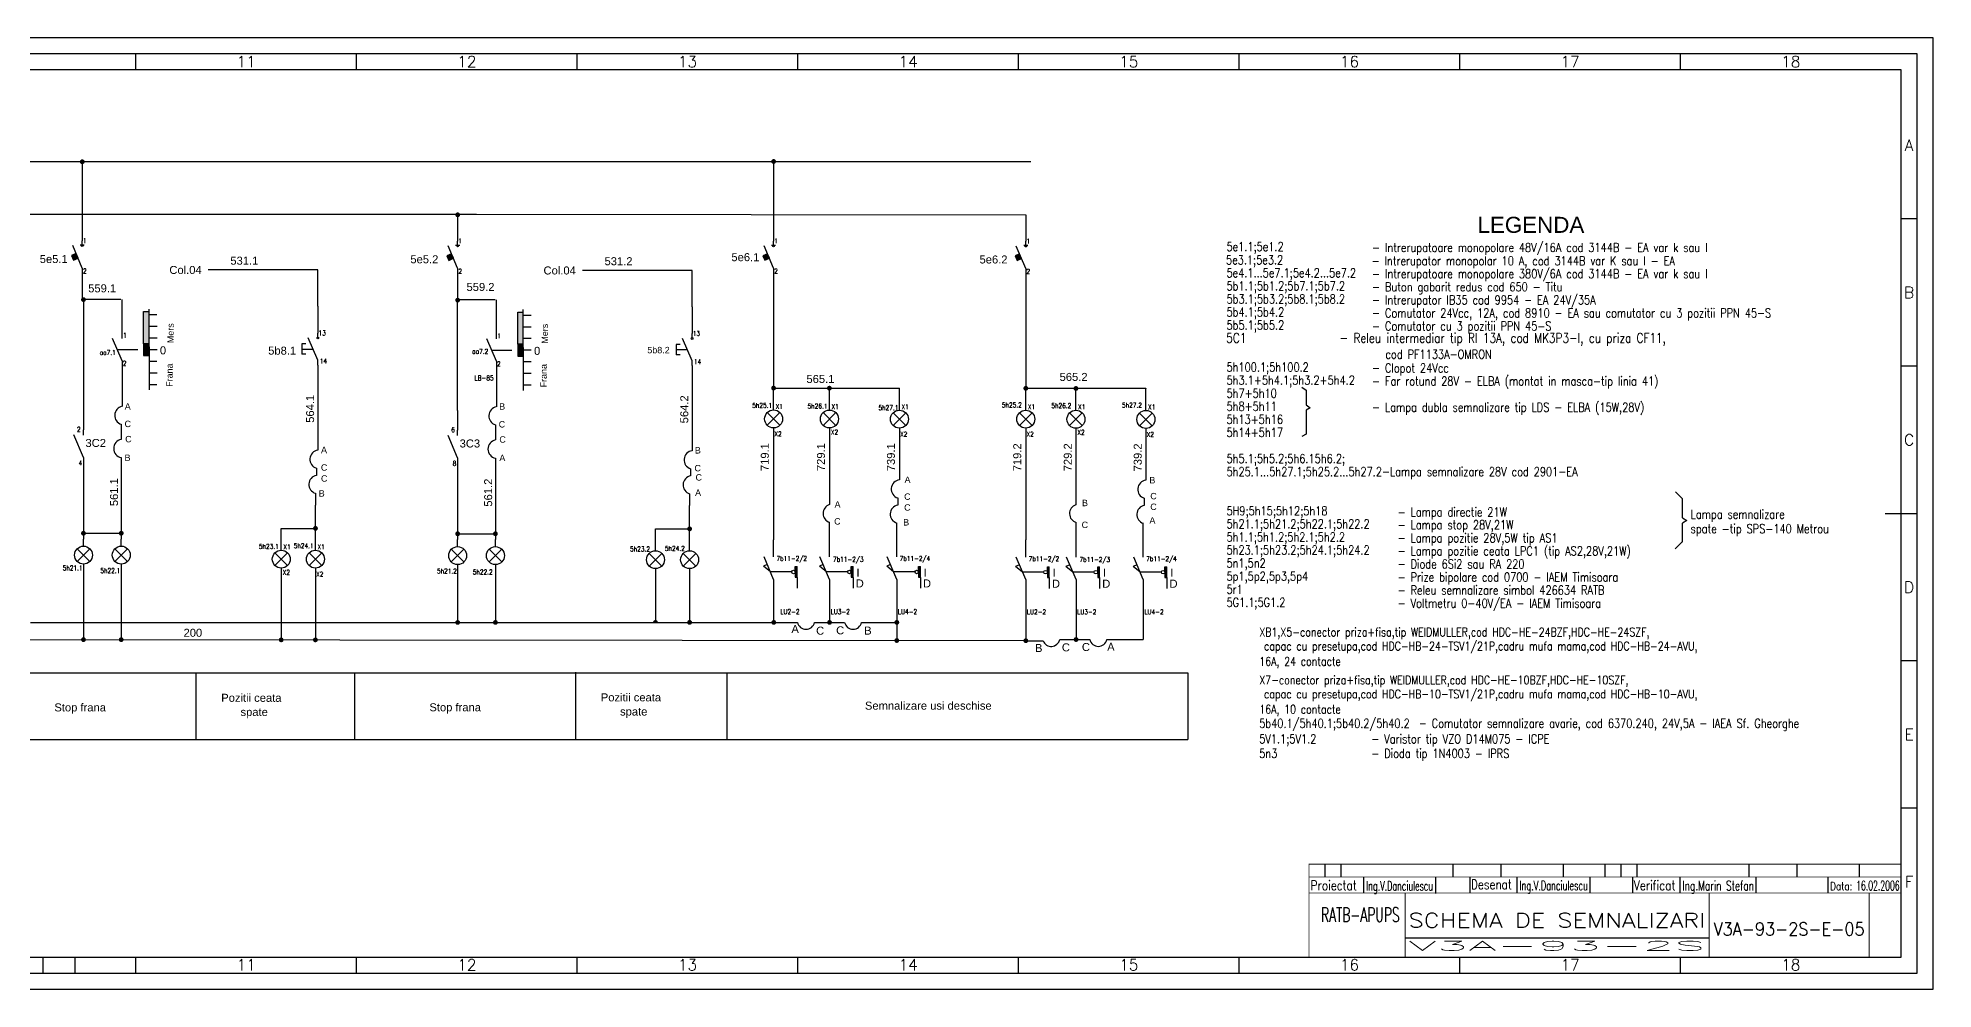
# Model space of a CAD drawing. Header units: millimetres. Extents: x 2747 to 4008, y 1465 to 1762.
# Drawn here: x 3416 to 4008, y 1465 to 1762 of the extents above; entities that cross this region are included whole.
import ezdxf
from ezdxf.enums import TextEntityAlignment as Align

# ---------------------------------------------------------------- set-up
doc = ezdxf.new("R2010")
doc.units = ezdxf.units.MM
doc.linetypes.add('DASHED2', pattern=[9.525, 6.35, -3.175])
doc.layers.add('INDICATOR', color=7, linetype='Continuous')
doc.styles.add('ISO', font='SIMPLEX.shx')
doc.styles.add('ROMANS', font='ROMANS.shx', dxfattribs={"width": 0.8})
doc.styles.get("Standard").update_dxf_attribs({"font": 'arial.ttf'})

# ---------------------------------------------------------------- blocks, each defined once
blk = doc.blocks.new('6a4')
at = {"color": 70}
for p, q in [((-561.56, 287), (-561.56, 292)), ((-492.62, 287), (-492.62, 292)), ((-423.67, 287), (-423.67, 292)), ((-354.73, 287), (-354.73, 292)), ((-285.78, 287), (-285.78, 292)), ((-216.84, 287), (-216.84, 292)), ((-147.9, 287), (-147.9, 292)), ((-78.95, 287), (-78.95, 292)), ((-5, 240.5), (-10, 240.5)), ((-5, 194.5), (-10, 194.5)), ((-15, 148.5), (-5, 148.5)), ((-5, 102.5), (-10, 102.5)), ((-5, 56.5), (-10, 56.5)), ((-590.5, 5), (-590.5, 10)), ((-580.5, 5), (-580.5, 10)), ((-561.56, 5), (-561.56, 10)), ((-492.62, 5), (-492.62, 10)), ((-423.67, 5), (-423.67, 10)), ((-354.73, 5), (-354.73, 10)), ((-285.78, 5), (-285.78, 10)), ((-216.84, 5), (-216.84, 10)), ((-147.9, 5), (-147.9, 10)), ((-78.95, 5), (-78.95, 10))]:
    blk.add_line(p, q, dxfattribs=at)
at = {"color": 240}
for points in [[(0, 0), (0, 297), (-1261, 297), (-1261, 0)], [(-5, 5), (-5, 292), (-1256, 292), (-1256, 5)]]:
    blk.add_lwpolyline(points, close=True, dxfattribs=at)
at = {"color": 70}
blk.add_lwpolyline([(-1251, 287), (-1251, 10), (-10, 10), (-10, 287)], close=True, dxfattribs=at)
at = {"color": 50, "style": 'ISO'}
for s, p in [('11', (-527.09, 289.59)), ('12', (-458.14, 289.59)), ('13', (-389.2, 289.59)), ('14', (-320.26, 289.59)), ('15', (-251.31, 289.59)), ('16', (-182.37, 289.59)), ('17', (-113.42, 289.59)), ('18', (-44.48, 289.59)), ('A', (-7.5, 263.5)), ('B', (-7.5, 217.5)), ('C', (-7.5, 171.5)), ('D', (-7.5, 125.5)), ('E', (-7.5, 79.5)), ('F', (-7.5, 33.5)), ('11', (-527.09, 7.59)), ('12', (-458.14, 7.59)), ('13', (-389.2, 7.59)), ('14', (-320.26, 7.59)), ('15', (-251.31, 7.59)), ('16', (-182.37, 7.59)), ('17', (-113.42, 7.59)), ('18', (-44.48, 7.59))]:
    blk.add_text(s, height=3.5, dxfattribs=at).set_placement(p, align=Align.MIDDLE)
blk = doc.blocks.new('indic-el')
at = {"layer": 'INDICATOR', "color": 1}
for p, q in [((-180, 25), (-180, 29)), ((-175, 25), (-175, 29)), ((-167.9, 20), (-167.9, 25)), ((-145.42, 19.8), (-145.42, 24.8)), ((-140, 25), (-140, 29)), ((-134.65, 20.08), (-134.65, 25.08)), ((-125, 25), (-125, 29)), ((-119.93, 20), (-119.93, 25)), ((-105.5, 25), (-105.5, 29)), ((-97.19, 20), (-97.19, 25)), ((-87.5, 25), (-87.5, 29)), ((-83.77, 20), (-83.77, 25)), ((-82.5, 25), (-82.5, 29)), ((-69.03, 20), (-69.03, 25)), ((-47.5, 25), (-47.5, 29)), ((-45.33, 20), (-45.33, 25)), ((-32.5, 25), (-32.5, 29)), ((-22.83, 20), (-22.83, 25)), ((-13, 25), (-13, 29)), ((-155, 6), (-60, 6))]:
    blk.add_line(p, q, dxfattribs=at)
at = {"layer": 'INDICATOR'}
blk.add_line((-92.5, 25), (-92.5, 29), dxfattribs=at)
at = {"layer": 'INDICATOR', "const_width": 0.3, "flags": 128}
for points in [[(0, 29), (-185, 29), (-185, 0)], [(0, 25), (-185, 25)], [(0, 20), (-185, 20)], [(-155, 0), (-155, 20)], [(-60, 0), (-60, 20)], [(-10, 0), (-10, 20)]]:
    blk.add_lwpolyline(points, dxfattribs=at)
at = {"layer": 'INDICATOR', "color": 1, "style": 'ROMANS', "width": 0.8}
for s, height, p in [('Proiectat', 3, (-184.48, 20.88)), ('Desenat', 3, (-134.37, 21.17)), ('Verificat', 3, (-83.49, 20.88)), ('Data:', 2.5, (-22.15, 20.88))]:
    blk.add_text(s, height=height, dxfattribs=at).set_placement(p)
at = {"layer": 'INDICATOR', "style": 'ROMANS', "width": 0.570908}
blk.add_text('RATB-APUPS', height=4.5, dxfattribs=at).set_placement((-181.28, 10.96), (-156.69, 10.96), align=Align.FIT)
at = {"layer": 'INDICATOR', "color": 1, "style": 'ROMANS'}
for tag, height, width, p, p2 in [('PROIECTAT', 3, 0.908325, (-167.12, 20.74), (-146.23, 20.74)), ('DESENAT', 3, 1.116423, (-119.25, 20.84), (-97.88, 20.84)), ('VERIFICAT', 3, 1.074468, (-68.34, 20.8), (-45.93, 20.8)), ('DATA', 3, 1.321041, (-14.04, 20.81), (-0.45, 20.81)), ('NUME_DESEN', 4.5, 2.080219, (-153.9, 9.22), (-61.18, 9.22)), ('NUMAR', 4, 2.383056, (-58.61, 6.76), (-11.4, 6.76)), ('ANS', 3, 11.421134, (-154.04, 2.01), (-61.04, 2.01))]:
    blk.add_attdef(tag, text='', height=height, dxfattribs=dict(at, width=width)).set_placement(p, p2, align=Align.FIT)

msp = doc.modelspace()

# ---------------------------------------------------------------- hatches: boundary and pattern name
for points in [[(3448.86, 1666.48), (3450.56, 1666.48), (3450.56, 1676.53), (3448.86, 1676.53)], [(3565.78, 1666.32), (3567.47, 1666.32), (3567.47, 1676.37), (3565.78, 1676.37)], [(3448.86, 1662.78), (3450.56, 1662.78), (3450.56, 1663.92), (3450.56, 1665.49), (3450.56, 1666.48), (3448.86, 1666.48)], [(3565.78, 1662.62), (3567.47, 1662.62), (3567.47, 1663.76), (3567.47, 1665.33), (3567.47, 1666.32), (3565.78, 1666.32)], [(3653.07, 1596.92), (3652.48, 1596.92), (3652.48, 1595.24), (3653.07, 1595.24)], [(3653.07, 1595.24), (3652.48, 1595.24), (3652.48, 1593.56), (3653.07, 1593.56)], [(3670.55, 1596.92), (3669.96, 1596.92), (3669.96, 1595.24), (3670.55, 1595.24)], [(3670.55, 1595.24), (3669.96, 1595.24), (3669.96, 1593.56), (3670.55, 1593.56)], [(3691.57, 1596.92), (3690.97, 1596.92), (3690.97, 1595.24), (3691.57, 1595.24)], [(3691.57, 1595.24), (3690.97, 1595.24), (3690.97, 1593.56), (3691.57, 1593.56)], [(3731.86, 1596.84), (3731.27, 1596.84), (3731.27, 1595.16), (3731.86, 1595.16)], [(3731.86, 1595.16), (3731.27, 1595.16), (3731.27, 1593.48), (3731.86, 1593.48)], [(3747.58, 1596.84), (3746.99, 1596.84), (3746.99, 1595.16), (3747.58, 1595.16)], [(3747.58, 1595.16), (3746.99, 1595.16), (3746.99, 1593.48), (3747.58, 1593.48)], [(3768.59, 1596.84), (3768, 1596.84), (3768, 1595.16), (3768.59, 1595.16)], [(3768.59, 1595.16), (3768, 1595.16), (3768, 1593.48), (3768.59, 1593.48)]]:
    msp.add_hatch(color=1).paths.add_polyline_path(points)

# ---------------------------------------------------------------- linework, layer by layer
at = {"color": 1}
for p, q in [((3401.69, 1723.41), (3726.04, 1723.41)), ((3429.71, 1723.33), (3429.71, 1698.64)), ((3645.72, 1723.41), (3645.72, 1698.58)), ((3409.8, 1706.92), (3552.84, 1706.92)), ((3547, 1706.76), (3547, 1698.56)), ((3552.84, 1706.92), (3724.51, 1706.7)), ((3724.51, 1706.7), (3724.51, 1698.5)), ((3429.71, 1690.14), (3426.71, 1697.14)), ((3429.08, 1697.39), (3430.34, 1697.39)), ((3429.71, 1697.39), (3429.71, 1698.64)), ((3547, 1690.06), (3544, 1697.06)), ((3546.37, 1697.31), (3547.63, 1697.31)), ((3547, 1697.31), (3547, 1698.56)), ((3645.72, 1690.08), (3642.72, 1697.08)), ((3645.09, 1697.33), (3646.35, 1697.33)), ((3645.72, 1697.33), (3645.72, 1698.58)), ((3724.51, 1690), (3721.51, 1697)), ((3723.88, 1697.25), (3725.14, 1697.25)), ((3724.51, 1697.25), (3724.51, 1698.5)), ((3429.71, 1690.14), (3429.71, 1688.64)), ((3429.71, 1688.64), (3429.71, 1680.29)), ((3503.33, 1689.53), (3469.07, 1689.53)), ((3503.33, 1678.18), (3503.33, 1689.53)), ((3547, 1690.06), (3547, 1688.56)), ((3547, 1688.56), (3547, 1680.2)), ((3620.24, 1689.37), (3585.98, 1689.37)), ((3620.24, 1678.02), (3620.24, 1689.37)), ((3645.72, 1690.08), (3645.72, 1688.58)), ((3645.72, 1688.58), (3645.72, 1680.22)), ((3724.51, 1690), (3724.51, 1688.5)), ((3724.51, 1688.5), (3724.51, 1680.15)), ((3441.8, 1680.32), (3429.71, 1680.32)), ((3430.09, 1680.29), (3430.09, 1639.62)), ((3442.17, 1668.16), (3442.17, 1680.32)), ((3448.86, 1676.53), (3450.56, 1676.53)), ((3448.86, 1666.48), (3448.86, 1676.53)), ((3450.56, 1665.49), (3450.56, 1677.32)), ((3503.33, 1678.18), (3503.33, 1669.83)), ((3558.71, 1680.16), (3547, 1680.16)), ((3547, 1645.64), (3547, 1680.13)), ((3559.09, 1668), (3559.09, 1680.16)), ((3565.78, 1666.32), (3565.78, 1676.37)), ((3565.78, 1676.37), (3567.47, 1676.37)), ((3567.47, 1665.33), (3567.47, 1677.16)), ((3620.24, 1678.02), (3620.24, 1669.67)), ((3645.72, 1680.22), (3645.72, 1666.47)), ((3724.51, 1680.15), (3724.51, 1666.39)), ((3450.56, 1675.62), (3453.03, 1675.62)), ((3450.63, 1671.98), (3453.11, 1671.98)), ((3567.47, 1675.46), (3569.94, 1675.46)), ((3567.55, 1671.82), (3570.02, 1671.82)), ((3442.17, 1661.17), (3439.17, 1668.17)), ((3448.86, 1666.48), (3448.86, 1662.78)), ((3450.56, 1666.48), (3448.86, 1666.48)), ((3450.56, 1665.49), (3450.56, 1663.92)), ((3450.63, 1668.34), (3453.11, 1668.34)), ((3450.63, 1664.71), (3453.11, 1664.71)), ((3498.33, 1666.44), (3498.33, 1663.21)), ((3499.58, 1666.44), (3498.33, 1666.44)), ((3498.33, 1664.83), (3501.83, 1664.83)), ((3503.33, 1661.33), (3500.33, 1668.33)), ((3503.33, 1668.58), (3503.33, 1669.83)), ((3559.09, 1661.02), (3556.09, 1668.02)), ((3565.78, 1666.32), (3565.78, 1662.62)), ((3567.47, 1666.32), (3565.78, 1666.32)), ((3567.47, 1665.33), (3567.47, 1663.76)), ((3567.55, 1668.19), (3570.02, 1668.19)), ((3567.55, 1664.55), (3570.02, 1664.55)), ((3615.24, 1666.28), (3615.24, 1663.05)), ((3616.49, 1666.28), (3615.24, 1666.28)), ((3615.24, 1664.67), (3618.74, 1664.67)), ((3620.24, 1661.17), (3617.24, 1668.17)), ((3620.24, 1668.42), (3620.24, 1669.67)), ((3645.72, 1666.47), (3645.72, 1652.66)), ((3724.51, 1666.39), (3724.51, 1652.58)), ((3442.17, 1661.17), (3442.17, 1659.79)), ((3442.17, 1659.79), (3442.17, 1646.95)), ((3448.86, 1662.78), (3450.56, 1662.78)), ((3450.56, 1663.92), (3450.56, 1652.1)), ((3450.56, 1661.07), (3453.03, 1661.07)), ((3499.58, 1663.21), (3498.33, 1663.21)), ((3503.33, 1659.83), (3503.33, 1661.33)), ((3503.33, 1659.83), (3503.33, 1633.27)), ((3559.09, 1661.02), (3559.09, 1659.64)), ((3559.09, 1659.64), (3559.09, 1646.79)), ((3565.78, 1662.62), (3567.47, 1662.62)), ((3567.47, 1663.76), (3567.47, 1651.94)), ((3567.47, 1660.91), (3569.94, 1660.91)), ((3616.49, 1663.05), (3615.24, 1663.05)), ((3620.24, 1659.67), (3620.24, 1661.17)), ((3620.24, 1659.67), (3620.24, 1633.11)), ((3450.56, 1653.8), (3453.03, 1653.8)), ((3450.63, 1657.43), (3453.11, 1657.43)), ((3567.47, 1653.64), (3569.94, 1653.64)), ((3567.55, 1657.28), (3570.02, 1657.28)), ((3645.72, 1652.66), (3656.01, 1652.66)), ((3645.72, 1645.83), (3645.72, 1652.66)), ((3656.01, 1652.66), (3656.76, 1652.66)), ((3656.39, 1652.66), (3684.66, 1652.66)), ((3663.16, 1645.8), (3663.16, 1652.62)), ((3684.66, 1652.66), (3685.03, 1652.66)), ((3685.03, 1652.66), (3685.03, 1652.58)), ((3685.03, 1645.75), (3685.03, 1652.58)), ((3724.14, 1652.58), (3761.69, 1652.58)), ((3724.51, 1645.75), (3724.51, 1652.58)), ((3740.18, 1645.72), (3740.18, 1652.54)), ((3761.69, 1652.58), (3762.05, 1652.58)), ((3762.05, 1652.58), (3762.05, 1652.5)), ((3762.05, 1645.67), (3762.05, 1652.5)), ((3810.76, 1652.89), (3812.16, 1651.96)), ((3812.16, 1651.96), (3812.16, 1647.45)), ((3812.16, 1647.45), (3813.42, 1646.45)), ((3813.42, 1646.45), (3812.16, 1645.79)), ((3441.89, 1641.36), (3441.89, 1636.61)), ((3547, 1645.64), (3547, 1639.46)), ((3558.8, 1641.2), (3558.8, 1636.45)), ((3647.7, 1641.05), (3643.74, 1645.01)), ((3647.7, 1645.01), (3643.74, 1641.05)), ((3665.14, 1641.02), (3661.18, 1644.98)), ((3665.14, 1644.98), (3661.18, 1641.02)), ((3687.01, 1640.97), (3683.05, 1644.93)), ((3687.01, 1644.93), (3683.05, 1640.97)), ((3726.49, 1640.97), (3722.53, 1644.93)), ((3726.49, 1644.93), (3722.53, 1640.97)), ((3742.16, 1644.9), (3738.2, 1640.94)), ((3742.16, 1640.94), (3738.2, 1644.9)), ((3764.03, 1644.85), (3760.07, 1640.89)), ((3764.03, 1640.89), (3760.07, 1644.85)), ((3812.16, 1645.79), (3812.16, 1638.22)), ((3430.09, 1631.01), (3427.09, 1638.01)), ((3430.09, 1637.99), (3430.09, 1639.62)), ((3547, 1630.85), (3544, 1637.85)), ((3547, 1637.83), (3547, 1639.46)), ((3645.72, 1640.23), (3645.72, 1638.03)), ((3645.72, 1638.03), (3645.72, 1605.3)), ((3663.16, 1640.2), (3663.16, 1616.25)), ((3685.03, 1640.15), (3685.03, 1637.95)), ((3685.03, 1637.95), (3685.03, 1623.97)), ((3724.51, 1640.15), (3724.51, 1637.95)), ((3724.51, 1637.95), (3724.51, 1605.22)), ((3740.18, 1640.12), (3740.18, 1616.17)), ((3762.05, 1640.07), (3762.05, 1637.87)), ((3762.05, 1637.87), (3762.05, 1623.89)), ((3812.16, 1638.22), (3810.76, 1637.56)), ((3430.09, 1631.01), (3430.09, 1629.63)), ((3430.09, 1629.63), (3430.09, 1620.72)), ((3441.89, 1630.94), (3441.89, 1607.33)), ((3547, 1630.85), (3547, 1629.47)), ((3547, 1629.47), (3547, 1620.56)), ((3558.8, 1630.78), (3558.8, 1607.17)), ((3502.87, 1627.64), (3502.87, 1625.4)), ((3619.78, 1627.48), (3619.78, 1625.24)), ((3430.09, 1620.72), (3430.09, 1607.33)), ((3502.56, 1619.8), (3502.56, 1616.13)), ((3547, 1620.56), (3547, 1607.17)), ((3619.47, 1619.65), (3619.47, 1615.97)), ((3684.52, 1618.34), (3684.52, 1616.1)), ((3761.55, 1618.27), (3761.55, 1616.02)), ((3927.5, 1620.29), (3929.7, 1618.09)), ((3929.69, 1612.16), (3929.7, 1618.09)), ((3502.56, 1608.85), (3502.56, 1616.13)), ((3619.47, 1608.69), (3619.47, 1615.97)), ((3663.2, 1607.75), (3663.2, 1610.75)), ((3929.69, 1612.16), (3931.07, 1611.34)), ((3931.07, 1611.34), (3929.69, 1610.52)), ((3430.09, 1607.33), (3441.89, 1607.33)), ((3430.09, 1607.33), (3430.09, 1605.5)), ((3430.09, 1603.3), (3430.09, 1605.5)), ((3441.89, 1607.33), (3441.89, 1605.5)), ((3441.89, 1603.3), (3441.89, 1605.5)), ((3491.89, 1608.85), (3502.19, 1608.85)), ((3491.89, 1602.03), (3491.89, 1608.85)), ((3502.56, 1602.03), (3502.56, 1608.85)), ((3547, 1607.17), (3558.8, 1607.17)), ((3547, 1607.17), (3547, 1605.34)), ((3547, 1603.14), (3547, 1605.34)), ((3558.8, 1607.17), (3558.8, 1605.34)), ((3558.8, 1603.14), (3558.8, 1605.34)), ((3608.81, 1608.69), (3619.1, 1608.69)), ((3608.81, 1601.87), (3608.81, 1608.69)), ((3619.47, 1601.87), (3619.47, 1608.69)), ((3645.72, 1599.91), (3645.72, 1605.3)), ((3663.2, 1601.41), (3663.2, 1607.75)), ((3684.22, 1605.65), (3684.22, 1610.51)), ((3684.22, 1599.91), (3684.22, 1605.65)), ((3724.51, 1599.83), (3724.51, 1605.22)), ((3740.23, 1607.67), (3740.23, 1610.67)), ((3740.23, 1601.33), (3740.23, 1607.67)), ((3761.24, 1605.57), (3761.24, 1610.43)), ((3761.24, 1599.83), (3761.24, 1605.57)), ((3929.69, 1604.59), (3929.69, 1610.52)), ((3432.07, 1602.48), (3428.11, 1598.52)), ((3432.07, 1598.52), (3428.11, 1602.48)), ((3443.87, 1598.52), (3439.91, 1602.48)), ((3443.87, 1602.48), (3439.91, 1598.52)), ((3493.87, 1601.21), (3489.91, 1597.25)), ((3493.87, 1597.25), (3489.91, 1601.21)), ((3504.54, 1597.25), (3500.58, 1601.21)), ((3504.54, 1601.21), (3500.58, 1597.25)), ((3548.98, 1598.36), (3545.02, 1602.32)), ((3548.98, 1602.32), (3545.02, 1598.36)), ((3560.78, 1602.32), (3556.82, 1598.36)), ((3560.78, 1598.36), (3556.82, 1602.32)), ((3610.79, 1597.09), (3606.83, 1601.05)), ((3610.79, 1601.05), (3606.83, 1597.09)), ((3621.45, 1601.05), (3617.49, 1597.09)), ((3621.45, 1597.09), (3617.49, 1601.05)), ((3645.72, 1592.91), (3642.72, 1599.91)), ((3645.72, 1599.91), (3645.72, 1601.41)), ((3663.2, 1592.91), (3660.2, 1599.91)), ((3663.2, 1599.91), (3663.2, 1601.41)), ((3684.22, 1592.91), (3681.22, 1599.91)), ((3684.22, 1599.91), (3684.22, 1601.41)), ((3724.51, 1592.83), (3721.51, 1599.83)), ((3724.51, 1599.83), (3724.51, 1601.33)), ((3740.23, 1592.83), (3737.23, 1599.83)), ((3740.23, 1599.83), (3740.23, 1601.33)), ((3761.24, 1592.83), (3758.24, 1599.83)), ((3761.24, 1599.83), (3761.24, 1601.33)), ((3927.44, 1602.42), (3929.65, 1604.6)), ((3430.09, 1597.7), (3430.09, 1574.08)), ((3441.89, 1597.7), (3441.89, 1574.07)), ((3491.89, 1596.43), (3491.89, 1574.02)), ((3502.56, 1596.43), (3502.56, 1594.23)), ((3502.56, 1594.23), (3502.56, 1574.03)), ((3547, 1597.54), (3547, 1579.48)), ((3558.8, 1597.54), (3558.8, 1579.48)), ((3608.81, 1596.27), (3608.81, 1579.49)), ((3619.47, 1596.27), (3619.47, 1594.07)), ((3619.47, 1594.07), (3619.47, 1579.49)), ((3643.72, 1597.57), (3642.55, 1597.07)), ((3644.72, 1595.24), (3642.55, 1597.07)), ((3651.35, 1595.24), (3644.72, 1595.24)), ((3652.48, 1595.24), (3652.48, 1596.92)), ((3652.48, 1596.92), (3653.07, 1596.92)), ((3652.48, 1595.24), (3652.48, 1593.56)), ((3653.07, 1595.24), (3652.48, 1595.24)), ((3653.07, 1595.24), (3652.48, 1595.24)), ((3652.48, 1593.56), (3653.07, 1593.56)), ((3653.07, 1593.54), (3653.07, 1596.92)), ((3653.07, 1593.54), (3653.07, 1590.16)), ((3661.2, 1597.57), (3660.04, 1597.07)), ((3662.2, 1595.24), (3660.04, 1597.07)), ((3668.84, 1595.24), (3662.2, 1595.24)), ((3669.96, 1595.24), (3669.96, 1596.92)), ((3669.96, 1596.92), (3670.55, 1596.92)), ((3670.55, 1595.24), (3669.96, 1595.24)), ((3670.55, 1595.24), (3669.96, 1595.24)), ((3669.96, 1595.24), (3669.96, 1593.56)), ((3669.96, 1593.56), (3670.55, 1593.56)), ((3670.55, 1593.54), (3670.55, 1596.92)), ((3670.55, 1593.54), (3670.55, 1590.16)), ((3682.22, 1597.57), (3681.05, 1597.07)), ((3683.22, 1595.24), (3681.05, 1597.07)), ((3689.85, 1595.24), (3683.22, 1595.24)), ((3690.97, 1595.24), (3690.97, 1596.92)), ((3690.97, 1596.92), (3691.57, 1596.92)), ((3691.57, 1595.24), (3690.97, 1595.24)), ((3691.57, 1595.24), (3690.97, 1595.24)), ((3690.97, 1595.24), (3690.97, 1593.56)), ((3690.97, 1593.56), (3691.57, 1593.56)), ((3691.57, 1593.54), (3691.57, 1596.92)), ((3691.57, 1593.54), (3691.57, 1590.16)), ((3722.51, 1597.49), (3721.35, 1596.99)), ((3723.51, 1595.16), (3721.35, 1596.99)), ((3730.14, 1595.16), (3723.51, 1595.16)), ((3731.27, 1595.16), (3731.27, 1596.84)), ((3731.27, 1596.84), (3731.86, 1596.84)), ((3731.86, 1595.16), (3731.27, 1595.16)), ((3731.86, 1595.16), (3731.27, 1595.16)), ((3731.27, 1595.16), (3731.27, 1593.48)), ((3731.27, 1593.48), (3731.86, 1593.48)), ((3731.86, 1593.46), (3731.86, 1596.84)), ((3731.86, 1593.46), (3731.86, 1590.08)), ((3738.23, 1597.49), (3737.06, 1596.99)), ((3739.23, 1595.16), (3737.06, 1596.99)), ((3745.86, 1595.16), (3739.23, 1595.16)), ((3746.99, 1596.84), (3747.58, 1596.84)), ((3746.99, 1595.16), (3746.99, 1596.84)), ((3747.58, 1595.16), (3746.99, 1595.16)), ((3747.58, 1595.16), (3746.99, 1595.16)), ((3746.99, 1595.16), (3746.99, 1593.48)), ((3746.99, 1593.48), (3747.58, 1593.48)), ((3747.58, 1593.46), (3747.58, 1596.84)), ((3747.58, 1593.46), (3747.58, 1590.08)), ((3759.24, 1597.49), (3758.08, 1596.99)), ((3760.24, 1595.16), (3758.08, 1596.99)), ((3766.87, 1595.16), (3760.24, 1595.16)), ((3768, 1596.84), (3768.59, 1596.84)), ((3768, 1595.16), (3768, 1596.84)), ((3768.59, 1595.16), (3768, 1595.16)), ((3768.59, 1595.16), (3768, 1595.16)), ((3768, 1595.16), (3768, 1593.48)), ((3768, 1593.48), (3768.59, 1593.48)), ((3768.59, 1593.46), (3768.59, 1596.84)), ((3768.59, 1593.46), (3768.59, 1590.08)), ((3645.72, 1592.91), (3645.72, 1579.49)), ((3663.2, 1592.91), (3663.2, 1579.49)), ((3684.22, 1592.91), (3684.22, 1573.81)), ((3724.51, 1592.83), (3724.51, 1573.77)), ((3740.23, 1592.83), (3740.23, 1574.14)), ((3761.24, 1592.83), (3761.24, 1574.14)), ((3413.5, 1579.47), (3492.67, 1579.48)), ((3492.67, 1579.48), (3524.69, 1579.48)), ((3524.69, 1579.48), (3645.72, 1579.49)), ((3646.14, 1579.49), (3653.2, 1579.49)), ((3658.5, 1579.49), (3663.2, 1579.49)), ((3663.2, 1579.49), (3667.91, 1579.49)), ((3673.2, 1579.49), (3684.22, 1579.49)), ((3310.03, 1574.23), (3724.14, 1573.79)), ((3724.14, 1573.77), (3729.92, 1573.77)), ((3735.11, 1574.14), (3739.82, 1574.14)), ((3739.82, 1574.14), (3744.52, 1574.14)), ((3749.82, 1574.14), (3761.24, 1574.14)), ((2788.14, 1563.73), (3775.1, 1563.73)), ((3465.18, 1563.77), (3465.18, 1542.78)), ((3514.79, 1563.77), (3514.79, 1542.92)), ((3583.77, 1563.91), (3583.77, 1542.91)), ((3631.09, 1563.77), (3631.09, 1542.91)), ((3775.1, 1563.73), (3775.1, 1542.87)), ((3035.2, 1542.87), (3775.1, 1542.87))]:
    msp.add_line(p, q, dxfattribs=at)
at = {"color": 1, "linetype": 'DASHED2'}
for p, q in [((3440.67, 1664.67), (3448.83, 1664.67)), ((3557.59, 1664.52), (3565.74, 1664.52))]:
    msp.add_line(p, q, dxfattribs=at)
at = {"color": 1, "const_width": 0.75}
for points in [[(3429.34, 1723.33, 1), (3430.09, 1723.33, 1)], [(3645.34, 1723.41, 1), (3646.09, 1723.41, 1)], [(3546.63, 1706.76, 1), (3547.38, 1706.76, 1)], [(3429.71, 1680.29, 1), (3430.46, 1680.29, 1)], [(3546.63, 1680.13, 1), (3547.38, 1680.13, 1)], [(3645.34, 1652.66, 1), (3646.09, 1652.66, 1)], [(3662.78, 1652.62, 1), (3663.53, 1652.62, 1)], [(3724.14, 1652.58, 1), (3724.89, 1652.58, 1)], [(3739.81, 1652.54, 1), (3740.56, 1652.54, 1)], [(3429.71, 1607.33, 1), (3430.46, 1607.33, 1)], [(3441.51, 1607.33, 1), (3442.26, 1607.33, 1)], [(3502.19, 1608.85, 1), (3502.94, 1608.85, 1)], [(3546.63, 1607.17, 1), (3547.38, 1607.17, 1)], [(3558.42, 1607.17, 1), (3559.17, 1607.17, 1)], [(3619.1, 1608.69, 1), (3619.85, 1608.69, 1)], [(3546.63, 1579.48, 1), (3547.38, 1579.48, 1)], [(3558.42, 1579.48, 1), (3559.17, 1579.48, 1)], [(3619.1, 1579.49, 1), (3619.85, 1579.49, 1)], [(3645.39, 1579.49, 1), (3646.14, 1579.49, 1)], [(3662.83, 1579.49, 1), (3663.58, 1579.49, 1)], [(3683.84, 1579.49, 1), (3684.59, 1579.49, 1)], [(3429.71, 1574.1, 1), (3430.46, 1574.1, 1)], [(3441.51, 1574.1, 1), (3442.26, 1574.1, 1)], [(3491.48, 1574.04, 1), (3492.23, 1574.04, 1)], [(3502.19, 1574.03, 1), (3502.94, 1574.03, 1)], [(3683.84, 1573.83, 1), (3684.59, 1573.83, 1)], [(3724.14, 1573.77, 1), (3724.89, 1573.77, 1)], [(3739.86, 1574.14, 1), (3740.61, 1574.14, 1)]]:
    msp.add_lwpolyline(points, format="xyb", close=True, dxfattribs=at)
at = {"color": 1, "flags": 128}
for points in [[(3428.4, 1693.25), (3427.77, 1694.67), (3426.35, 1694.04), (3426.98, 1692.62)], [(3545.69, 1693.17), (3545.06, 1694.59), (3543.64, 1693.96), (3544.27, 1692.54)], [(3644.4, 1693.19), (3643.77, 1694.61), (3642.35, 1693.98), (3642.98, 1692.56)], [(3723.2, 1693.11), (3722.56, 1694.53), (3721.15, 1693.9), (3721.78, 1692.48)]]:
    msp.add_lwpolyline(points, close=True, dxfattribs=at)
at = {"color": 1, "const_width": 0.75}
msp.add_lwpolyline([(3609.18, 1579.49, 0.999968), (3608.43, 1579.49, 0.000016), (3608.43, 1579.49, 0.000016)], format="xyb", dxfattribs=at)
at = {"color": 1}
for centre, radius in [((3429.71, 1697.12), 0.273), ((3547, 1697.04), 0.273), ((3645.72, 1697.06), 0.273), ((3724.51, 1696.98), 0.273), ((3503.33, 1668.3), 0.273), ((3620.24, 1668.14), 0.273), ((3645.72, 1643.03), 2.8), ((3663.16, 1643), 2.8), ((3685.03, 1642.95), 2.8), ((3724.51, 1642.95), 2.8), ((3740.18, 1642.92), 2.8), ((3762.05, 1642.87), 2.8), ((3430.09, 1600.5), 2.8), ((3441.89, 1600.5), 2.8), ((3491.89, 1599.23), 2.8), ((3502.56, 1599.23), 2.8), ((3547, 1600.34), 2.8), ((3558.8, 1600.34), 2.8), ((3608.81, 1599.07), 2.8), ((3619.47, 1599.07), 2.8), ((3651.91, 1595.24), 0.559), ((3669.39, 1595.24), 0.559), ((3690.41, 1595.24), 0.559), ((3730.7, 1595.16), 0.559), ((3746.42, 1595.16), 0.559), ((3767.43, 1595.16), 0.559)]:
    msp.add_circle(centre, radius, dxfattribs=at)
for centre, radius, start, end in [((3442.73, 1644.12), 2.89, 101.13402, 252.96816), ((3559.64, 1643.96), 2.89, 101.13402, 252.96816), ((3442.42, 1633.77), 2.89, 100.76606, 259.23394), ((3559.34, 1633.61), 2.89, 100.76606, 259.23394), ((3503.71, 1630.4), 2.89, 97.649, 252.96816), ((3620.63, 1630.24), 2.89, 97.649, 252.96816), ((3503.41, 1622.56), 2.89, 100.76606, 252.96816), ((3620.32, 1622.41), 2.89, 100.76606, 252.96816), ((3685.37, 1621.11), 2.89, 96.80242, 252.96816), ((3762.39, 1621.03), 2.89, 96.80242, 252.96816), ((3664.05, 1613.51), 2.89, 108.00076, 252.96816), ((3685.06, 1613.27), 2.89, 100.76606, 252.96816), ((3741.08, 1613.43), 2.89, 108.00076, 252.96816), ((3762.09, 1613.19), 2.89, 100.76606, 252.96816), ((3655.85, 1580.05), 2.71, 191.9211, 348.08624), ((3670.56, 1580.05), 2.71, 191.9211, 348.08624), ((3732.46, 1574.7), 2.71, 200.15485, 348.08624), ((3747.17, 1574.7), 2.71, 191.9211, 348.08624)]:
    msp.add_arc(centre, radius, start, end, dxfattribs=at)
for points in [[(3426.98, 1692.62), (3426.35, 1694.04), (3428.4, 1693.25), (3427.77, 1694.67)], [(3544.27, 1692.54), (3543.64, 1693.96), (3545.69, 1693.17), (3545.06, 1694.59)], [(3642.98, 1692.56), (3642.35, 1693.98), (3644.4, 1693.19), (3643.77, 1694.61)], [(3721.78, 1692.48), (3721.15, 1693.9), (3723.2, 1693.11), (3722.56, 1694.53)]]:
    msp.add_solid(points, dxfattribs=at)

# ---------------------------------------------------------------- block references
msp.add_blockref('6a4', (4008.01, 1464.99), dxfattribs=at)
ref = msp.add_blockref('indic-el', (3998.01, 1474.99), dxfattribs=at)
ref.add_attrib('NUME_DESEN', 'SCHEMA DE SEMNALIZARI', dxfattribs={"layer": 'INDICATOR', "color": 1, "height": 4.5, "style": 'ROMANS', "width": 1.089888}).set_placement((3844.11, 1484.21), (3936.83, 1484.21), align=Align.FIT)
ref.add_attrib('ANS', 'V3A-93-2S', dxfattribs={"layer": 'INDICATOR', "color": 1, "height": 3, "style": 'ROMANS', "width": 3.518944}).set_placement((3843.97, 1477), (3936.97, 1477), align=Align.FIT)
ref.add_attrib('NUMAR', 'V3A-93-2S-E-05', dxfattribs={"layer": 'INDICATOR', "color": 1, "height": 4, "style": 'ROMANS', "width": 0.83729}).set_placement((3939.4, 1481.75), (3986.6, 1481.75), align=Align.FIT)
ref.add_attrib('DESENAT', 'Ing.V.Danciulescu', dxfattribs={"layer": 'INDICATOR', "color": 1, "height": 3, "style": 'ROMANS', "width": 0.566669}).set_placement((3878.76, 1495.83), (3900.13, 1495.83), align=Align.FIT)
ref.add_attrib('VERIFICAT', 'Ing.Marin Stefan', dxfattribs={"layer": 'INDICATOR', "color": 1, "height": 3, "style": 'ROMANS', "width": 0.612783}).set_placement((3929.67, 1495.79), (3952.08, 1495.79), align=Align.FIT)
ref.add_attrib('DATA', '16.02.2006', dxfattribs={"layer": 'INDICATOR', "color": 1, "height": 3, "style": 'ROMANS', "width": 0.537373}).set_placement((3983.97, 1495.8), (3997.55, 1495.8), align=Align.FIT)
ref.add_attrib('PROIECTAT', 'Ing.V.Danciulescu', dxfattribs={"layer": 'INDICATOR', "color": 1, "height": 3, "style": 'ROMANS', "width": 0.553941}).set_placement((3830.88, 1495.73), (3851.77, 1495.73), align=Align.FIT)

# ---------------------------------------------------------------- texts
at = {"color": 3}
msp.add_text('LEGENDA', height=5, dxfattribs=at).set_placement((3865.65, 1701.13))
at = {"color": 1}
for s, height, p in [('5e5.1', 2.5, (3416.42, 1691.7)), ('531.1', 2.5, (3475.97, 1691.18)), ('5e5.2', 2.5, (3532.23, 1691.62)), ('5e6.1', 2.5, (3632.54, 1692.28)), ('5e6.2', 2.5, (3710.06, 1691.56)), ('Col.04', 2.5, (3456.92, 1688.29)), ('Col.04', 2.5, (3573.83, 1688.13)), ('531.2', 2.5, (3592.89, 1691.02)), ('559.1', 2.5, (3431.56, 1682.55)), ('559.2', 2.5, (3549.77, 1682.98)), ('0', 2.5, (3453.96, 1663.19)), ('5b8.1', 2.5, (3487.8, 1663.1)), ('0', 2.5, (3570.87, 1663.03)), ('5b8.2', 2, (3606.26, 1663.52)), ('565.1', 2.5, (3655.98, 1654.25)), ('565.2', 2.5, (3735.08, 1654.88)), ('A', 2, (3442.98, 1645.94)), ('B', 2, (3559.97, 1645.91)), ('C', 2, (3442.92, 1640.46)), ('C', 2, (3559.83, 1640.34)), ('3C2', 2.5, (3430.71, 1634.27)), ('C', 2, (3443.12, 1635.72)), ('3C3', 2.5, (3547.62, 1634.11)), ('C', 2, (3560.03, 1635.6)), ('B', 2, (3442.92, 1629.91)), ('A', 2, (3504.31, 1632.33)), ('C', 2, (3504.26, 1626.85)), ('A', 2, (3560.03, 1629.85)), ('C', 2, (3620.99, 1626.66)), ('B', 2, (3621.13, 1632.22)), ('C', 2, (3504.29, 1623.43)), ('C', 2, (3621.33, 1623.76)), ('A', 2, (3686.64, 1623.03)), ('B', 2, (3763.13, 1622.88)), ('B', 2, (3503.59, 1618.77)), ('A', 2, (3621.19, 1618.99)), ('A', 2, (3664.77, 1615.31)), ('C', 2, (3686.5, 1617.76)), ('B', 2, (3742.09, 1615.78)), ('C', 2, (3763.41, 1617.92)), ('C', 2, (3763.41, 1614.59)), ('C', 2, (3664.63, 1610.04)), ('B', 2, (3686.21, 1609.74)), ('C', 2, (3686.5, 1614.37)), ('C', 2, (3741.96, 1608.95)), ('A', 2, (3763.15, 1610.33)), ('I', 2.5, (3671.6, 1593.81)), ('I', 2.5, (3692.62, 1593.81)), ('I', 2.5, (3732.91, 1593.73)), ('I', 2.5, (3748.63, 1593.73)), ('I', 2.5, (3769.64, 1593.73)), ('D', 2.5, (3671.38, 1590.4)), ('D', 2.5, (3692.39, 1590.4)), ('D', 2.5, (3732.69, 1590.32)), ('D', 2.5, (3748.4, 1590.32)), ('D', 2.5, (3769.42, 1590.32)), ('200', 2.5, (3461.35, 1575)), ('A', 2.5, (3651.28, 1576.17)), ('C', 2.5, (3659, 1575.65)), ('C', 2.5, (3665.26, 1575.76)), ('B', 2.5, (3674.02, 1575.68)), ('B', 2.5, (3727.4, 1570.24)), ('C', 2.5, (3735.78, 1570.44)), ('C', 2.5, (3742.04, 1570.55)), ('A', 2.5, (3749.95, 1570.61)), ('Pozitii ceata', 2.5, (3591.73, 1554.83)), ('Stop frana', 2.5, (3420.99, 1551.69)), ('Pozitii ceata', 2.5, (3473.13, 1554.69)), ('spate', 2.5, (3479.15, 1550.26)), ('Stop frana', 2.5, (3538.17, 1551.73)), ('spate', 2.5, (3597.74, 1550.4)), ('Semnalizare usi deschise', 2.5, (3674.26, 1552.24))]:
    msp.add_text(s, height=height, dxfattribs=at).set_placement(p)
at = {"color": 1, "style": 'ROMANS', "width": 0.8}
for s, height, p in [('5e3.1;5e3.2', 2.8, (3787.09, 1691.27)), ('5e1.1;5e1.2', 2.8, (3787.22, 1695.43)), ('- Intrerupator monopolar 10 A, cod 3144B var K sau l - EA', 2.8, (3832.58, 1690.99)), ('- Intrerupatoare monopolare 48V/16A cod 3144B - EA var k sau l', 2.8, (3832.71, 1695.15)), ('5e4.1...5e7.1;5e4.2...5e7.2', 2.8, (3787.22, 1687.23)), ('- Intrerupatoare monopolare 380V/6A cod 3144B - EA var k sau l', 2.8, (3832.71, 1686.95)), ('5b1.1;5b1.2;5b7.1;5b7.2', 2.8, (3787.22, 1683.15)), ('5b3.1;5b3.2;5b8.1;5b8.2', 2.8, (3787.22, 1679.07)), ('- Buton gabarit redus cod 650 - Titu', 2.8, (3832.71, 1682.87)), ('- Intrerupator IB35 cod 9954 - EA 24V/35A', 2.8, (3832.71, 1678.79)), ('5b4.1;5b4.2', 2.8, (3787.22, 1674.99)), ('- Comutator 24Vcc, 12A, cod 8910 - EA sau comutator cu 3 pozitii PPN 45-S', 2.8, (3832.71, 1674.71)), ('5C1                - Releu intermediar tip RI 13A, cod MK3P3-I, cu priza CF11, ', 3, (3787.14, 1666.81)), ('5b5.1;5b5.2', 2.8, (3787.22, 1670.91)), ('- Comutator cu 3 pozitii PPN 45-S', 2.8, (3832.71, 1670.63)), ('aa7.1', 1.5, (3435.17, 1663.01)), ('aa7.2', 1.5, (3551.53, 1663.34)), (' cod PF1133A-OMRON', 2.8, (3835.35, 1661.81)), ('5h100.1;5h100.2', 2.8, (3787.22, 1657.8)), ('- Clopot 24Vcc', 2.8, (3832.71, 1657.52)), ('LB-85', 1.5, (3552.29, 1655.06)), ('5h3.1+5h4.1;5h3.2+5h4.2', 2.8, (3787.22, 1653.72)), ('5h7+5h10', 2.8, (3787.22, 1649.64)), ('- Far rotund 28V - ELBA (montat in masca-tip linia 41)', 2.8, (3832.71, 1653.44)), ('5h25.1', 1.5, (3639.04, 1646.49)), ('X1', 1.5, (3646.36, 1646.14)), ('5h26.1', 1.5, (3656.34, 1646.26)), ('X1', 1.5, (3663.8, 1646.1)), ('5h27.1', 1.5, (3678.48, 1645.77)), ('X1', 1.5, (3685.67, 1646.06)), ('5h25.2', 1.5, (3717.04, 1646.64)), ('X1', 1.5, (3725.16, 1646.06)), ('5h26.2', 1.5, (3732.5, 1646.4)), ('X1', 1.5, (3740.83, 1646.02)), ('5h27.2', 1.5, (3754.58, 1646.56)), ('X1', 1.5, (3762.7, 1645.98)), ('5h8+5h11', 2.8, (3787.22, 1645.56)), ('- Lampa dubla semnalizare tip LDS - ELBA (15W,28V)', 2.8, (3832.71, 1645.28)), ('5h13+5h16', 2.8, (3787.22, 1641.48)), ('X2', 1.5, (3645.94, 1637.59)), ('X2', 1.5, (3663.6, 1638.16)), ('X2', 1.5, (3685.25, 1637.51)), ('X2', 1.5, (3724.73, 1637.51)), ('X2', 1.5, (3740.62, 1638.08)), ('X2', 1.5, (3762.27, 1637.43)), ('5h14+5h17', 2.8, (3787.22, 1637.4)), ('5h5.1;5h5.2;5h6.15h6.2;', 2.8, (3787.22, 1629.24)), ('5h25.1...5h27.1;5h25.2...5h27.2-Lampa semnalizare 28V cod 2901-EA', 2.8, (3787.22, 1625.16)), ('5H9;5h15;5h12;5h18', 2.8, (3787.22, 1612.92)), ('5h21.1;5h21.2;5h22.1;5h22.2', 2.8, (3787.22, 1608.84)), ('- Lampa directie 21W', 2.8, (3840.71, 1612.55)), ('- Lampa stop 28V,21W  ', 2.8, (3840.71, 1608.56)), ('Lampa semnalizare', 2.8, (3932.26, 1611.87)), ('5h1.1;5h1.2;5h2.1;5h2.2', 2.8, (3787.22, 1604.76)), ('- Lampa pozitie 28V,5W tip AS1 ', 2.8, (3840.71, 1604.48)), ('spate -tip SPS-140 Metrou', 2.8, (3932.26, 1607.34)), ('5h23.1', 1.5, (3484.89, 1602.46)), ('X1', 1.5, (3492.54, 1602.33)), ('5h24.1', 1.5, (3495.77, 1602.66)), ('X1', 1.5, (3503.21, 1602.33)), ('5h23.2', 1.5, (3600.87, 1601.65)), ('5h24.2', 1.5, (3611.75, 1601.84)), ('7b11-2/2', 1.5, (3646.62, 1598.69)), ('7b11-2/3', 1.5, (3664.28, 1598.42)), ('7b11-2/4', 1.5, (3685.12, 1598.69)), ('7b11-2/2', 1.5, (3725.41, 1598.61)), ('7b11-2/3', 1.5, (3741.31, 1598.35)), ('7b11-2/4', 1.5, (3762.14, 1598.61)), ('5h23.1;5h23.2;5h24.1;5h24.2', 2.8, (3787.22, 1600.68)), ('5n1,5n2', 2.8, (3787.22, 1596.6)), ('- Lampa pozitie ceata LPC1 (tip AS2,28V,21W) ', 2.8, (3840.71, 1600.4)), ('- Diode 6Si2 sau RA 220', 2.8, (3840.71, 1596.32)), ('5h21.1', 1.5, (3423.59, 1595.73)), ('5h22.1', 1.5, (3435.36, 1594.9)), ('X2', 1.5, (3492.33, 1594.39)), ('X2', 1.5, (3502.78, 1593.79)), ('5h21.2', 1.5, (3540.53, 1594.76)), ('5h22.2', 1.5, (3551.72, 1594.46)), ('5p1,5p2,5p3,5p4', 2.8, (3787.22, 1592.52)), ('- Prize bipolare cod 0700 - IAEM Timisoara', 2.8, (3840.71, 1592.24)), ('5r1', 2.8, (3787.22, 1588.44)), ('5G1.1;5G1.2', 2.8, (3787.22, 1584.36)), ('- Releu semnalizare simbol 426634 RATB', 2.8, (3840.71, 1588.16)), ('- Voltmetru 0-40V/EA - IAEM Timisoara', 2.8, (3840.71, 1584.08)), ('LU2-2', 1.5, (3647.83, 1582.09)), ('LU3-2', 1.5, (3663.55, 1582.09)), ('LU4-2', 1.5, (3684.56, 1582.09)), ('LU2-2', 1.5, (3724.86, 1582.01)), ('LU3-2', 1.5, (3740.57, 1582.01)), ('LU4-2', 1.5, (3761.59, 1582.01)), ('XB1,X5-conector priza+fisa,tip WEIDMULLER,cod HDC-HE-24BZF,HDC-HE-24SZF,', 2.7, (3797.48, 1575.12)), (' capac cu presetupa,cod HDC-HB-24-TSV1/21P,cadru mufa mama,cod HDC-HB-24-AVU,', 2.7, (3797.48, 1570.75)), ('16A, 24 contacte', 2.7, (3797.48, 1565.97)), ('X7-conector priza+fisa,tip WEIDMULLER,cod HDC-HE-10BZF,HDC-HE-10SZF,', 2.7, (3797.48, 1560.15)), (' capac cu presetupa,cod HDC-HB-10-TSV1/21P,cadru mufa mama,cod HDC-HB-10-AVU,', 2.7, (3797.48, 1555.78)), ('16A, 10 contacte', 2.7, (3797.48, 1551)), ('5b40.1/5h40.1;5b40.2/5h40.2', 2.8, (3797.45, 1546.58)), ('- Comutator semnalizare avarie, cod 6370.240, 24V,5A - IAEA Sf. Gheorghe', 2.8, (3847.33, 1546.58)), ('5V1.1;5V1.2', 2.8, (3797.45, 1541.72)), ('5n3', 2.8, (3797.45, 1537.17)), ('- Varistor tip VZO D14M075 - ICPE', 2.8, (3832.48, 1541.72)), ('- Dioda tip 1N4003 - IPRS', 2.8, (3832.48, 1537.17))]:
    msp.add_text(s, height=height, dxfattribs=at).set_placement(p)
at = {"color": 1}
for s, height, p in [('Mers', 2, (3458.29, 1666.68)), ('Mers', 2, (3575.21, 1666.52)), ('Frana', 2, (3457.95, 1653.03)), ('Frana', 2, (3574.86, 1652.87)), ('564.1', 2.5, (3502.14, 1641.81)), ('564.2', 2.5, (3619.06, 1641.65)), ('719.1', 2.5, (3644.21, 1626.73)), ('729.1', 2.5, (3661.76, 1626.73)), ('739.1', 2.5, (3683.63, 1626.69)), ('719.2', 2.5, (3723.09, 1626.67)), ('729.2', 2.5, (3738.88, 1626.67)), ('739.2', 2.5, (3760.74, 1626.63)), ('561.1', 2.5, (3440.87, 1615.79)), ('561.2', 2.5, (3557.78, 1615.63))]:
    msp.add_text(s, height=height, rotation=90, dxfattribs=at).set_placement(p)
at = {"color": 1, "style": 'ROMANS', "width": 0.8}
for tag, p, s in [('1', (3429.92, 1697.94), '1'), ('1', (3547.2, 1697.86), '1'), ('1', (3645.92, 1697.88), '1'), ('1', (3724.71, 1697.8), '1'), ('2', (3429.92, 1688.47), '2'), ('2', (3547.2, 1688.39), '2'), ('2', (3645.92, 1688.41), '2'), ('2', (3724.71, 1688.33), '2'), ('13', (3503.53, 1669.12), '1'), ('13', (3620.44, 1668.96), '1'), ('1', (3442.47, 1668.37), '2'), ('1', (3559.39, 1668.21), '2'), ('2', (3442.37, 1659.62), '2'), ('14', (3503.91, 1660.33), '2'), ('2', (3559.29, 1659.46), '2'), ('14', (3620.83, 1660.17), '2'), ('2', (3428.04, 1639.01), '2'), ('6', (3544.96, 1638.85), '2'), ('4', (3428.55, 1628.55), '2'), ('8', (3545.46, 1628.39), '2')]:
    msp.add_attdef(tag, p, s, height=1.5, dxfattribs=at)

doc.saveas('drawing.dxf')
